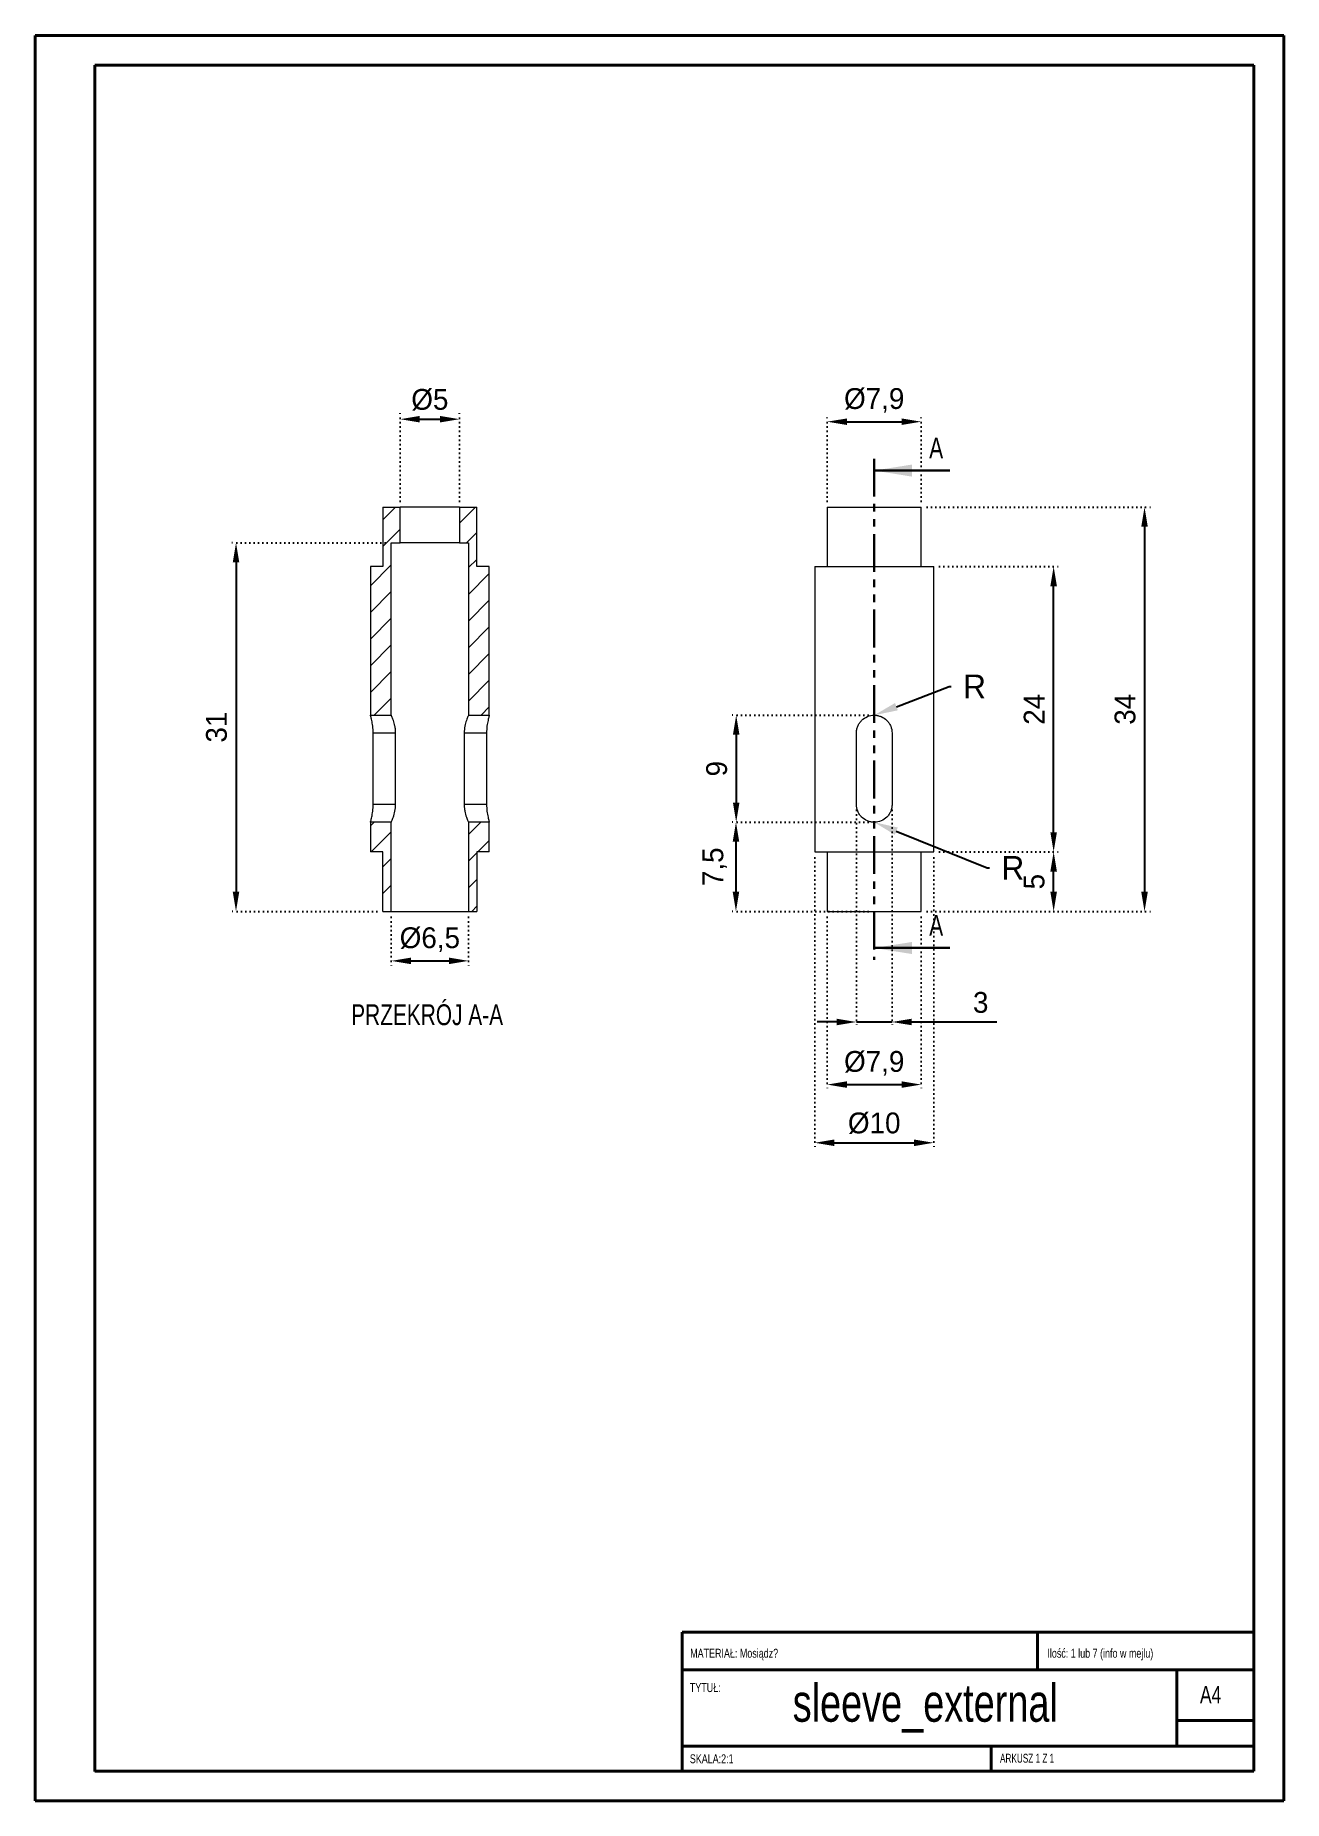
# Model space of a CAD drawing. Header units: millimetres. Extents: x 0 to 210, y 0 to 297.
import ezdxf
from ezdxf import colors
from ezdxf.entities.mleader import LeaderData, LeaderLine
from ezdxf.math import Vec2, Vec3

# ---------------------------------------------------------------- set-up
doc = ezdxf.new("R2010")
doc.units = ezdxf.units.MM
doc.header["$PDSIZE"] = -1
doc.linetypes.add('DOT2', pattern=[0.635, 0, -0.635])
doc.linetypes.add('PHANTOM', pattern=[12.7, 6.35, -1.27, 1.27, -1.27, 1.27, -1.27])
doc.styles.add('SLDTEXTSTYLE0', font='TXT', dxfattribs={"width": 0.75})
doc.styles.add('SLDTEXTSTYLE1', font='TXT', dxfattribs={"width": 0.6875})
doc.dimstyles.new('Kopia ISO-25', dxfattribs={"dimtxt": 3.5, "dimasz": 3.302, "dimexe": 1, "dimexo": 1, "dimgap": 1.524, "dimtad": 1, "dimdec": 1, "dimlfac": 0.5, "dimtxsty": 'Standard', "dimcen": 2.5, "dimazin": 0, "dimtfac": 1, "dimtdec": 1, "dimtmove": 0, "dimatfit": 3, "dimfxl": 1, "dimtzin": 0, "dimarcsym": 0})

# ---------------------------------------------------------------- blocks, each defined once
blk = doc.blocks.new('*D3')
at = {"color": 0, "linetype": 'DOT2', "lineweight": -2, "transparency": 16777216}
for p, q in [((150.1, 217.83), (187.67, 217.83)), ((150.1, 149.83), (187.67, 149.83))]:
    blk.add_line(p, q, dxfattribs=at)
at = {"color": 0, "lineweight": -2, "transparency": 16777216}
blk.add_line((186.67, 214.53), (186.67, 153.13), dxfattribs=at)
at = {"color": 0, "transparency": 16777216}
for points in [[(186.12, 214.53), (187.22, 214.53), (186.67, 217.83)], [(186.12, 153.13), (187.22, 153.13), (186.67, 149.83)]]:
    blk.add_solid(points, dxfattribs=at)
at = {"layer": 'Defpoints', "color": 0, "transparency": 16777216}
for p in [(149.1, 217.83), (149.1, 149.83), (186.67, 149.83)]:
    blk.add_point(p, dxfattribs=at)
at = {"color": 0, "transparency": 16777216, "insert": (183.4, 183.83), "char_height": 3.5, "attachment_point": 5, "rotation": 90}
blk.add_mtext('34', dxfattribs=at)
blk = doc.blocks.new('*D4')
at = {"color": 0, "linetype": 'DOT2', "lineweight": -2, "transparency": 16777216}
for p, q in [((131.2, 158.83), (131.2, 109.9)), ((151.2, 158.83), (151.2, 109.9))]:
    blk.add_line(p, q, dxfattribs=at)
at = {"color": 0, "lineweight": -2, "transparency": 16777216}
blk.add_line((134.51, 110.9), (147.9, 110.9), dxfattribs=at)
at = {"color": 0, "transparency": 16777216}
for points in [[(134.51, 111.45), (134.51, 110.34), (131.2, 110.9)], [(147.9, 111.45), (147.9, 110.34), (151.2, 110.9)]]:
    blk.add_solid(points, dxfattribs=at)
at = {"layer": 'Defpoints', "color": 0, "transparency": 16777216}
for p in [(131.2, 159.83), (151.2, 159.83), (151.2, 110.9)]:
    blk.add_point(p, dxfattribs=at)
at = {"color": 0, "transparency": 16777216, "insert": (141.2, 114.17), "char_height": 3.5, "attachment_point": 5}
blk.add_mtext('%%C10', dxfattribs=at)
blk = doc.blocks.new('*D5')
at = {"color": 0, "linetype": 'DOT2', "lineweight": -2, "transparency": 16777216}
for p, q in [((133.3, 148.83), (133.3, 119.69)), ((149.1, 148.83), (149.1, 119.69))]:
    blk.add_line(p, q, dxfattribs=at)
at = {"color": 0, "lineweight": -2, "transparency": 16777216}
blk.add_line((136.61, 120.69), (145.8, 120.69), dxfattribs=at)
at = {"color": 0, "transparency": 16777216}
for points in [[(136.61, 121.24), (136.61, 120.14), (133.3, 120.69)], [(145.8, 121.24), (145.8, 120.14), (149.1, 120.69)]]:
    blk.add_solid(points, dxfattribs=at)
at = {"layer": 'Defpoints', "color": 0, "transparency": 16777216}
for p in [(133.3, 149.83), (149.1, 149.83), (149.1, 120.69)]:
    blk.add_point(p, dxfattribs=at)
at = {"color": 0, "transparency": 16777216, "insert": (141.2, 124.26), "char_height": 3.5, "attachment_point": 5}
blk.add_mtext('%%C7,9', dxfattribs=at)
blk = doc.blocks.new('*D6')
at = {"color": 0, "linetype": 'DOT2', "lineweight": -2, "transparency": 16777216}
for p, q in [((138.2, 166.83), (138.2, 130.22)), ((144.2, 166.83), (144.2, 130.22))]:
    blk.add_line(p, q, dxfattribs=at)
at = {"color": 0, "lineweight": -2, "transparency": 16777216}
for p, q in [((134.9, 131.22), (131.6, 131.22)), ((138.2, 131.22), (144.2, 131.22)), ((147.51, 131.22), (161.8, 131.22))]:
    blk.add_line(p, q, dxfattribs=at)
at = {"color": 0, "transparency": 16777216}
for points in [[(134.9, 131.77), (134.9, 130.67), (138.2, 131.22)], [(147.51, 131.77), (147.51, 130.67), (144.2, 131.22)]]:
    blk.add_solid(points, dxfattribs=at)
at = {"layer": 'Defpoints', "color": 0, "transparency": 16777216}
for p in [(138.2, 167.83), (144.2, 167.83), (144.2, 131.22)]:
    blk.add_point(p, dxfattribs=at)
at = {"color": 0, "transparency": 16777216, "insert": (159.11, 134.49), "char_height": 3.5, "attachment_point": 5}
blk.add_mtext('3', dxfattribs=at)
blk = doc.blocks.new('*D7')
at = {"color": 0, "linetype": 'DOT2', "lineweight": -2, "transparency": 16777216}
for p, q in [((140.2, 182.83), (116.98, 182.83)), ((140.2, 164.83), (116.98, 164.83))]:
    blk.add_line(p, q, dxfattribs=at)
at = {"color": 0, "lineweight": -2, "transparency": 16777216}
blk.add_line((117.98, 179.53), (117.98, 168.13), dxfattribs=at)
at = {"color": 0, "transparency": 16777216}
for points in [[(117.43, 179.53), (118.53, 179.53), (117.98, 182.83)], [(117.43, 168.13), (118.53, 168.13), (117.98, 164.83)]]:
    blk.add_solid(points, dxfattribs=at)
at = {"layer": 'Defpoints', "color": 0, "transparency": 16777216}
for p in [(141.2, 182.83), (117.98, 164.83), (141.2, 164.83)]:
    blk.add_point(p, dxfattribs=at)
at = {"color": 0, "transparency": 16777216, "insert": (114.71, 173.83), "char_height": 3.5, "attachment_point": 5, "rotation": 90}
blk.add_mtext('9', dxfattribs=at)
blk = doc.blocks.new('*D8')
at = {"color": 0, "linetype": 'DOT2', "lineweight": -2, "transparency": 16777216}
for p, q in [((140.2, 164.83), (116.94, 164.83)), ((140.2, 149.83), (116.94, 149.83))]:
    blk.add_line(p, q, dxfattribs=at)
at = {"color": 0, "lineweight": -2, "transparency": 16777216}
blk.add_line((117.94, 161.53), (117.94, 153.13), dxfattribs=at)
at = {"color": 0, "transparency": 16777216}
for points in [[(117.39, 161.53), (118.49, 161.53), (117.94, 164.83)], [(117.39, 153.13), (118.49, 153.13), (117.94, 149.83)]]:
    blk.add_solid(points, dxfattribs=at)
at = {"layer": 'Defpoints', "color": 0, "transparency": 16777216}
for p in [(141.2, 164.83), (117.94, 149.83), (141.2, 149.83)]:
    blk.add_point(p, dxfattribs=at)
at = {"color": 0, "transparency": 16777216, "insert": (114.38, 157.33), "char_height": 3.5, "attachment_point": 5, "rotation": 90}
blk.add_mtext('7,5', dxfattribs=at)
blk = doc.blocks.new('*D9')
at = {"color": 0, "linetype": 'DOT2', "lineweight": -2, "transparency": 16777216}
for p, q in [((58.95, 211.83), (32.84, 211.83)), ((57.55, 149.83), (32.84, 149.83))]:
    blk.add_line(p, q, dxfattribs=at)
at = {"color": 0, "lineweight": -2, "transparency": 16777216}
blk.add_line((33.84, 208.53), (33.84, 153.13), dxfattribs=at)
at = {"color": 0, "transparency": 16777216}
for points in [[(33.29, 208.53), (34.39, 208.53), (33.84, 211.83)], [(33.29, 153.13), (34.39, 153.13), (33.84, 149.83)]]:
    blk.add_solid(points, dxfattribs=at)
at = {"layer": 'Defpoints', "color": 0, "transparency": 16777216}
for p in [(59.95, 211.83), (33.84, 149.83), (58.55, 149.83)]:
    blk.add_point(p, dxfattribs=at)
at = {"color": 0, "transparency": 16777216, "insert": (30.57, 180.83), "char_height": 3.5, "attachment_point": 5, "rotation": 90}
blk.add_mtext('31', dxfattribs=at)
blk = doc.blocks.new('*D10')
at = {"color": 0, "linetype": 'DOT2', "lineweight": -2, "transparency": 16777216}
for p, q in [((61.45, 218.83), (61.45, 233.63)), ((71.45, 218.83), (71.45, 233.63))]:
    blk.add_line(p, q, dxfattribs=at)
at = {"color": 0, "lineweight": -2, "transparency": 16777216}
blk.add_line((64.75, 232.63), (68.15, 232.63), dxfattribs=at)
at = {"color": 0, "transparency": 16777216}
for points in [[(64.75, 233.18), (64.75, 232.08), (61.45, 232.63)], [(68.15, 233.18), (68.15, 232.08), (71.45, 232.63)]]:
    blk.add_solid(points, dxfattribs=at)
at = {"layer": 'Defpoints', "color": 0, "transparency": 16777216}
for p in [(71.45, 232.63), (61.45, 217.83), (71.45, 217.83)]:
    blk.add_point(p, dxfattribs=at)
at = {"color": 0, "transparency": 16777216, "insert": (66.45, 235.9), "char_height": 3.5, "attachment_point": 5}
blk.add_mtext('%%C5', dxfattribs=at)
blk = doc.blocks.new('*D11')
at = {"color": 0, "linetype": 'DOT2', "lineweight": -2, "transparency": 16777216}
for p, q in [((59.95, 148.83), (59.95, 140.5)), ((72.95, 148.83), (72.95, 140.5))]:
    blk.add_line(p, q, dxfattribs=at)
at = {"color": 0, "lineweight": -2, "transparency": 16777216}
blk.add_line((63.25, 141.5), (69.65, 141.5), dxfattribs=at)
at = {"color": 0, "transparency": 16777216}
for points in [[(63.25, 142.05), (63.25, 140.95), (59.95, 141.5)], [(69.65, 142.05), (69.65, 140.95), (72.95, 141.5)]]:
    blk.add_solid(points, dxfattribs=at)
at = {"layer": 'Defpoints', "color": 0, "transparency": 16777216}
for p in [(59.95, 149.83), (72.95, 149.83), (72.95, 141.5)]:
    blk.add_point(p, dxfattribs=at)
at = {"color": 0, "transparency": 16777216, "insert": (66.45, 145.07), "char_height": 3.5, "attachment_point": 5}
blk.add_mtext('%%C6,5', dxfattribs=at)
blk = doc.blocks.new('*D12')
at = {"color": 0, "linetype": 'DOT2', "lineweight": -2, "transparency": 16777216}
for p, q in [((133.3, 218.83), (133.3, 233.21)), ((149.1, 218.83), (149.1, 233.21))]:
    blk.add_line(p, q, dxfattribs=at)
at = {"color": 0, "lineweight": -2, "transparency": 16777216}
blk.add_line((136.61, 232.21), (145.8, 232.21), dxfattribs=at)
at = {"color": 0, "transparency": 16777216}
for points in [[(136.61, 232.76), (136.61, 231.66), (133.3, 232.21)], [(145.8, 232.76), (145.8, 231.66), (149.1, 232.21)]]:
    blk.add_solid(points, dxfattribs=at)
at = {"layer": 'Defpoints', "color": 0, "transparency": 16777216}
for p in [(149.1, 232.21), (133.3, 217.83), (149.1, 217.83)]:
    blk.add_point(p, dxfattribs=at)
at = {"color": 0, "transparency": 16777216, "insert": (141.2, 235.78), "char_height": 3.5, "attachment_point": 5}
blk.add_mtext('%%C7,9', dxfattribs=at)
blk = doc.blocks.new('*D28')
at = {"color": 0, "linetype": 'DOT2', "lineweight": -2, "transparency": 16777216}
for p, q in [((152.2, 159.83), (172.38, 159.83)), ((150.1, 149.83), (172.38, 149.83))]:
    blk.add_line(p, q, dxfattribs=at)
at = {"color": 0, "lineweight": -2, "transparency": 16777216}
blk.add_line((171.38, 153.13), (171.38, 156.53), dxfattribs=at)
at = {"color": 0, "transparency": 16777216}
for points in [[(170.83, 156.53), (171.93, 156.53), (171.38, 159.83)], [(170.83, 153.13), (171.93, 153.13), (171.38, 149.83)]]:
    blk.add_solid(points, dxfattribs=at)
at = {"layer": 'Defpoints', "color": 0, "transparency": 16777216}
for p in [(151.2, 159.83), (171.38, 159.83), (149.1, 149.83)]:
    blk.add_point(p, dxfattribs=at)
at = {"color": 0, "transparency": 16777216, "insert": (168.1, 154.83), "char_height": 3.5, "attachment_point": 5, "rotation": 90}
blk.add_mtext('5', dxfattribs=at)
blk = doc.blocks.new('*D29')
at = {"color": 0, "linetype": 'DOT2', "lineweight": -2, "transparency": 16777216}
for p, q in [((152.2, 207.83), (172.38, 207.83)), ((152.2, 159.83), (172.38, 159.83))]:
    blk.add_line(p, q, dxfattribs=at)
at = {"color": 0, "lineweight": -2, "transparency": 16777216}
blk.add_line((171.38, 163.13), (171.38, 204.53), dxfattribs=at)
at = {"color": 0, "transparency": 16777216}
for points in [[(170.83, 204.53), (171.93, 204.53), (171.38, 207.83)], [(170.83, 163.13), (171.93, 163.13), (171.38, 159.83)]]:
    blk.add_solid(points, dxfattribs=at)
at = {"layer": 'Defpoints', "color": 0, "transparency": 16777216}
for p in [(151.2, 207.83), (171.38, 207.83), (151.2, 159.83)]:
    blk.add_point(p, dxfattribs=at)
at = {"color": 0, "transparency": 16777216, "insert": (168.1, 183.83), "char_height": 3.5, "attachment_point": 5, "rotation": 90}
blk.add_mtext('24', dxfattribs=at)

msp = doc.modelspace()

# ---------------------------------------------------------------- hatches: boundary and pattern name
at = {"linetype": 'Continuous', "lineweight": 0}
h = msp.add_hatch(dxfattribs=at)
h.set_pattern_fill('ANSI31', style=0)
h.paths.add_polyline_path([(56.45, 207.83), (56.45, 182.83), (59.95, 182.83), (59.95, 211.83), (61.45, 211.83), (61.45, 217.83), (58.55, 217.83), (58.55, 207.83)], flags=0)
h = msp.add_hatch(dxfattribs=at)
h.set_pattern_fill('ANSI31', style=0)
h.paths.add_polyline_path([(72.95, 211.83), (72.95, 182.83), (76.45, 182.83), (76.45, 207.83), (74.35, 207.83), (74.35, 217.83), (71.45, 217.83), (71.45, 211.83)], flags=0)
h = msp.add_hatch(dxfattribs=at)
h.set_pattern_fill('ANSI31', style=0)
h.paths.add_polyline_path([(59.95, 149.83), (59.95, 164.83), (56.45, 164.83), (56.45, 159.83), (58.55, 159.83), (58.55, 149.83)], flags=0)
h = msp.add_hatch(dxfattribs=at)
h.set_pattern_fill('ANSI31', style=0)
h.paths.add_polyline_path([(76.45, 159.83), (76.45, 164.83), (72.95, 164.83), (72.95, 149.83), (74.35, 149.83), (74.35, 159.83)], flags=0)

# ---------------------------------------------------------------- linework, layer by layer
at = {"color": 7, "linetype": 'Continuous', "lineweight": 40}
for p, q in [((0.08, 0.21), (0.08, 297.21)), ((0.08, 297.21), (210.08, 297.21)), ((210.08, 0.21), (210.08, 297.21)), ((210.08, 292.21), (210.08, 297.21)), ((10.08, 292.21), (205.08, 292.21)), ((10.08, 5.21), (10.08, 292.21)), ((205.08, 5.21), (205.08, 292.21)), ((10.11, 60.37), (10.11, 5.12)), ((108.91, 28.59), (205.08, 28.59)), ((108.91, 28.59), (108.91, 5.21)), ((168.68, 22.31), (168.68, 28.59)), ((205.08, 22.21), (108.91, 22.21)), ((192.08, 9.46), (192.08, 22.21)), ((205.08, 13.71), (192.08, 13.71)), ((108.91, 9.37), (205.08, 9.37)), ((160.88, 5.21), (160.88, 9.37)), ((10.08, 5.21), (205.08, 5.21)), ((205.08, 5.21), (180.99, 5.21)), ((0.08, 0.21), (210.08, 0.21))]:
    msp.add_line(p, q, dxfattribs=at)
at = {"color": 7, "linetype": 'PHANTOM', "lineweight": 30}
msp.add_line((141.2, 225.99), (141.2, 141.67), dxfattribs=at)
at = {"color": 7, "linetype": 'Continuous', "lineweight": 30}
for p, q in [((153.9, 223.99), (141.2, 223.99)), ((153.9, 143.67), (141.2, 143.67))]:
    msp.add_line(p, q, dxfattribs=at)
at = {"color": 7, "linetype": 'Continuous', "lineweight": 15}
for p, q in [((58.55, 217.83), (58.55, 207.83)), ((58.55, 217.83), (61.45, 217.83)), ((61.45, 211.83), (61.45, 217.83)), ((71.45, 217.83), (61.45, 217.83)), ((71.45, 217.83), (71.45, 211.83)), ((71.45, 217.83), (74.35, 217.83)), ((74.35, 207.83), (74.35, 217.83)), ((133.3, 217.83), (133.3, 207.83)), ((133.3, 217.83), (141.2, 217.83)), ((141.2, 217.83), (149.1, 217.83)), ((149.1, 207.83), (149.1, 217.83)), ((59.95, 182.83), (59.95, 211.83)), ((59.95, 211.83), (61.45, 211.83)), ((71.45, 211.83), (61.45, 211.83)), ((71.45, 211.83), (72.95, 211.83)), ((72.95, 211.83), (72.95, 182.83)), ((56.45, 207.83), (56.45, 182.83)), ((58.55, 207.83), (56.45, 207.83)), ((76.45, 207.83), (74.35, 207.83)), ((76.45, 182.83), (76.45, 207.83)), ((131.2, 207.83), (131.2, 159.83)), ((131.2, 207.83), (141.2, 207.83)), ((141.2, 207.83), (151.2, 207.83)), ((151.2, 159.83), (151.2, 207.83)), ((56.45, 182.83), (59.95, 182.83)), ((72.95, 182.83), (76.45, 182.83)), ((60.69, 179.83), (56.91, 179.83)), ((56.91, 167.83), (56.91, 179.83)), ((60.69, 167.83), (60.69, 179.83)), ((72.22, 179.83), (72.22, 167.83)), ((75.99, 179.83), (72.22, 179.83)), ((75.99, 179.83), (75.99, 167.83)), ((138.2, 167.83), (138.2, 179.83)), ((144.2, 179.83), (144.2, 167.83)), ((60.69, 167.83), (56.91, 167.83)), ((75.99, 167.83), (72.22, 167.83)), ((59.95, 164.83), (56.45, 164.83)), ((56.45, 164.83), (56.45, 159.83)), ((59.95, 149.83), (59.95, 164.83)), ((72.95, 164.83), (72.95, 149.83)), ((76.45, 164.83), (72.95, 164.83)), ((76.45, 159.83), (76.45, 164.83)), ((58.55, 159.83), (56.45, 159.83)), ((58.55, 149.83), (58.55, 159.83)), ((76.45, 159.83), (74.35, 159.83)), ((74.35, 159.83), (74.35, 149.83)), ((131.2, 159.83), (141.2, 159.83)), ((133.3, 159.83), (133.3, 149.83)), ((141.2, 159.83), (151.2, 159.83)), ((149.1, 149.83), (149.1, 159.83)), ((58.55, 149.83), (59.95, 149.83)), ((59.95, 149.83), (72.95, 149.83)), ((72.95, 149.83), (74.35, 149.83)), ((133.3, 149.83), (141.2, 149.83)), ((141.2, 149.83), (149.1, 149.83))]:
    msp.add_line(p, q, dxfattribs=at)
for points, knots in [([(56.91, 179.83), (56.91, 180.03), (56.91, 180.22), (56.88, 180.61), (56.87, 180.8), (56.82, 181.16), (56.8, 181.33), (56.74, 181.66), (56.71, 181.81), (56.62, 182.22), (56.56, 182.45), (56.48, 182.75), (56.45, 182.83), (56.45, 182.83)], [0, 0, 0, 0, 0.125, 0.125, 0.25, 0.25, 0.375, 0.375, 0.5, 0.5, 0.75, 0.75, 1, 1, 1, 1]), ([(60.69, 179.83), (60.69, 180.03), (60.68, 180.23), (60.64, 180.61), (60.61, 180.81), (60.5, 181.35), (60.4, 181.68), (60.21, 182.22), (60.12, 182.44), (60.02, 182.67), (60, 182.73), (59.96, 182.81), (59.95, 182.83), (59.95, 182.83)], [0, 0, 0, 0, 0.125, 0.125, 0.25, 0.25, 0.5, 0.5, 0.75, 0.75, 0.875, 0.875, 1, 1, 1, 1]), ([(72.95, 182.83), (72.95, 182.83), (72.94, 182.81), (72.91, 182.73), (72.88, 182.67), (72.82, 182.52), (72.78, 182.43), (72.69, 182.21), (72.64, 182.08), (72.5, 181.67), (72.41, 181.35), (72.26, 180.63), (72.22, 180.23), (72.22, 179.83)], [0, 0, 0, 0, 0.125, 0.125, 0.25, 0.25, 0.375, 0.375, 0.5, 0.5, 0.75, 0.75, 1, 1, 1, 1]), ([(76.45, 182.83), (76.45, 182.83), (76.45, 182.81), (76.42, 182.73), (76.41, 182.67), (76.34, 182.45), (76.29, 182.23), (76.2, 181.81), (76.17, 181.66), (76.11, 181.34), (76.08, 181.16), (76.02, 180.62), (75.99, 180.23), (75.99, 179.83)], [0, 0, 0, 0, 0.125, 0.125, 0.25, 0.25, 0.5, 0.5, 0.625, 0.625, 0.75, 0.75, 1, 1, 1, 1]), ([(138.2, 179.83), (138.2, 180.03), (138.22, 180.22), (138.3, 180.61), (138.36, 180.8), (138.51, 181.16), (138.6, 181.33), (138.82, 181.66), (138.95, 181.81), (139.36, 182.22), (139.69, 182.45), (140.41, 182.75), (140.81, 182.83), (141.4, 182.83), (141.6, 182.81), (141.98, 182.73), (142.17, 182.67), (142.72, 182.45), (143.05, 182.23), (143.46, 181.81), (143.59, 181.66), (143.8, 181.34), (143.9, 181.16), (144.12, 180.62), (144.2, 180.23), (144.2, 179.83)], [0, 0, 0, 0, 0.0625, 0.0625, 0.125, 0.125, 0.1875, 0.1875, 0.25, 0.25, 0.375, 0.375, 0.5, 0.5, 0.5625, 0.5625, 0.625, 0.625, 0.75, 0.75, 0.8125, 0.8125, 0.875, 0.875, 1, 1, 1, 1]), ([(56.45, 164.83), (56.45, 164.83), (56.46, 164.85), (56.48, 164.92), (56.5, 164.98), (56.56, 165.21), (56.62, 165.43), (56.71, 165.85), (56.74, 166), (56.8, 166.32), (56.82, 166.49), (56.89, 167.04), (56.91, 167.43), (56.91, 167.83)], [0, 0, 0, 0, 0.125, 0.125, 0.25, 0.25, 0.5, 0.5, 0.625, 0.625, 0.75, 0.75, 1, 1, 1, 1]), ([(59.95, 164.83), (59.95, 164.83), (59.96, 164.85), (60, 164.93), (60.02, 164.98), (60.09, 165.14), (60.13, 165.23), (60.22, 165.45), (60.26, 165.57), (60.4, 165.98), (60.5, 166.31), (60.64, 167.03), (60.69, 167.43), (60.69, 167.83)], [0, 0, 0, 0, 0.125, 0.125, 0.25, 0.25, 0.375, 0.375, 0.5, 0.5, 0.75, 0.75, 1, 1, 1, 1]), ([(72.22, 167.83), (72.22, 167.63), (72.23, 167.43), (72.27, 167.04), (72.3, 166.85), (72.41, 166.31), (72.5, 165.98), (72.69, 165.43), (72.78, 165.21), (72.88, 164.98), (72.91, 164.93), (72.94, 164.85), (72.95, 164.83), (72.95, 164.83)], [0, 0, 0, 0, 0.125, 0.125, 0.25, 0.25, 0.5, 0.5, 0.75, 0.75, 0.875, 0.875, 1, 1, 1, 1]), ([(75.99, 167.83), (75.99, 167.63), (76, 167.43), (76.02, 167.05), (76.04, 166.86), (76.08, 166.49), (76.11, 166.32), (76.17, 166), (76.2, 165.84), (76.29, 165.43), (76.34, 165.21), (76.43, 164.91), (76.45, 164.83), (76.45, 164.83)], [0, 0, 0, 0, 0.125, 0.125, 0.25, 0.25, 0.375, 0.375, 0.5, 0.5, 0.75, 0.75, 1, 1, 1, 1]), ([(144.2, 167.83), (144.2, 167.63), (144.18, 167.43), (144.11, 167.05), (144.05, 166.86), (143.9, 166.49), (143.81, 166.32), (143.59, 166), (143.46, 165.84), (143.05, 165.43), (142.72, 165.21), (142, 164.91), (141.6, 164.83), (141.01, 164.83), (140.81, 164.85), (140.42, 164.92), (140.24, 164.98), (139.69, 165.21), (139.36, 165.43), (138.94, 165.84), (138.82, 165.99), (138.6, 166.32), (138.51, 166.49), (138.28, 167.04), (138.2, 167.43), (138.2, 167.83)], [0, 0, 0, 0, 0.0625, 0.0625, 0.125, 0.125, 0.1875, 0.1875, 0.25, 0.25, 0.375, 0.375, 0.5, 0.5, 0.5625, 0.5625, 0.625, 0.625, 0.75, 0.75, 0.8125, 0.8125, 0.875, 0.875, 1, 1, 1, 1])]:
    msp.add_open_spline(points, degree=3, knots=knots, dxfattribs=at)
at = {"color": 7, "linetype": 'Continuous', "lineweight": 30}
for points in [[(141.2, 223.99), (147.55, 222.97), (147.55, 225)], [(141.2, 143.67), (147.55, 142.65), (147.55, 144.68)]]:
    msp.add_solid(points, dxfattribs=at)

# ---------------------------------------------------------------- texts
at = {"color": 7, "linetype": 'Continuous', "char_height": 3.5, "attachment_point": 1, "style": 'SLDTEXTSTYLE0'}
for insert in [(150.45, 229.55), (150.45, 149.23)]:
    msp.add_mtext('A', dxfattribs=dict(at, insert=insert))
at = {"color": 7, "linetype": 'Continuous', "lineweight": 0}
for s, insert, char_height, attachment_point, style in [('PRZEKRÓJ A-A', (65.99, 134.19), 3.5, 2, 'SLDTEXTSTYLE0'), ('MATERIAŁ: Mosiądz?', (110.24, 25.77), 1.5, 1, 'SLDTEXTSTYLE0'), ('Ilość: 1 lub 7 (info w mejlu)', (170.33, 25.77), 1.5, 1, 'SLDTEXTSTYLE0'), ('TYTUŁ:', (110.18, 19.99), 1.5, 1, 'SLDTEXTSTYLE0'), ('sleeve_external', (149.79, 19.85), 6.35, 2, 'SLDTEXTSTYLE0'), ('A4', (196, 19.52), 2.91, 1, 'SLDTEXTSTYLE0'), ('SKALA:2:1', (110.18, 8.02), 1.5, 1, 'SLDTEXTSTYLE0'), ('ARKUSZ 1 Z 1', (162.36, 8.11), 1.5, 1, 'SLDTEXTSTYLE1')]:
    msp.add_mtext(s, dxfattribs=dict(at, insert=insert, char_height=char_height, attachment_point=attachment_point, style=style))

# ---------------------------------------------------------------- dimensions: what is measured, and where the dimension line sits
for base, p1, p2, picture, middle in [((71.45, 232.63), (61.45, 217.83), (71.45, 217.83), '*D10', (66.45, 235.9)), ((149.1, 232.21), (133.3, 217.83), (149.1, 217.83), '*D12', (141.2, 235.78))]:
    dim = msp.add_linear_dim(base=base, p1=p1, p2=p2, text='%%C<>', dimstyle='Kopia ISO-25')
    dim.commit()
    dim.dimension.update_dxf_attribs({"geometry": picture, "text_midpoint": middle})
dim = msp.add_linear_dim(base=(186.67, 149.83), p1=(149.1, 217.83), p2=(149.1, 149.83), angle=90, dimstyle='Kopia ISO-25')
dim.commit()
dim.dimension.update_dxf_attribs({"geometry": '*D3', "text_midpoint": (186.67, 183.83), "dimtype": 160})
for base, p1, p2, picture, middle in [((33.84, 149.83), (59.95, 211.83), (58.55, 149.83), '*D9', (30.57, 180.83)), ((171.38, 207.83), (151.2, 159.83), (151.2, 207.83), '*D29', (168.1, 183.83)), ((117.98, 164.83), (141.2, 182.83), (141.2, 164.83), '*D7', (114.71, 173.83)), ((117.94, 149.83), (141.2, 164.83), (141.2, 149.83), '*D8', (114.38, 157.33)), ((171.38, 159.83), (149.1, 149.83), (151.2, 159.83), '*D28', (168.1, 154.83))]:
    dim = msp.add_linear_dim(base=base, p1=p1, p2=p2, angle=90, dimstyle='Kopia ISO-25')
    dim.commit()
    dim.dimension.update_dxf_attribs({"geometry": picture, "text_midpoint": middle})
dim = msp.add_linear_dim(base=(144.2, 131.22), p1=(138.2, 167.83), p2=(144.2, 167.83), dimstyle='Kopia ISO-25')
dim.commit()
dim.dimension.update_dxf_attribs({"geometry": '*D6', "text_midpoint": (159.11, 131.22), "dimtype": 160})
for base, p1, p2, picture, middle in [((151.2, 110.9), (131.2, 159.83), (151.2, 159.83), '*D4', (141.2, 110.9)), ((72.95, 141.5), (59.95, 149.83), (72.95, 149.83), '*D11', (66.45, 141.5)), ((149.1, 120.69), (133.3, 149.83), (149.1, 149.83), '*D5', (141.2, 120.69))]:
    dim = msp.add_linear_dim(base=base, p1=p1, p2=p2, text='%%C<>', dimstyle='Kopia ISO-25')
    dim.commit()
    dim.dimension.update_dxf_attribs({"geometry": picture, "text_midpoint": middle, "dimtype": 160})

# ---------------------------------------------------------------- leaders
ml = msp.add_multileader_mtext('Standard')
ml.set_content('R', color=256)
ml.set_leader_properties()
ml.build(insert=Vec2(0, 0))
ml.multileader.update_dxf_attribs({"text_right_attachment_type": 6, "dogleg_length": 0.36})
ctx = ml.context
ctx.base_point, ctx.plane_origin = Vec3(154.14, 187.67), Vec3(144.2, 179.83)
ctx.right_attachment = 6
notes = []
notes.append((ctx, [(0, (1, 1, 0), (153.78, 187.67), (1, 0), 0.36, [(0, [(141.2, 182.83)], 0, [])])]))
ctx.mtext.insert, ctx.mtext.flow_direction = Vec3(156.14, 189.67), 5
ml = msp.add_multileader_mtext('Standard')
ml.set_content('R', color=256)
ml.set_leader_properties()
ml.build(insert=Vec2(0, 0))
ml.multileader.update_dxf_attribs({"text_right_attachment_type": 6, "dogleg_length": 0.36})
ctx = ml.context
ctx.base_point, ctx.plane_origin = Vec3(160.58, 157.14), Vec3(144.2, 166.83)
ctx.right_attachment = 6
notes.append((ctx, [(0, (1, 1, 0), (160.22, 157.14), (1, 0), 0.36, [(0, [(141.2, 164.83)], 0, [])])]))
ctx.mtext.insert, ctx.mtext.flow_direction = Vec3(162.58, 159.14), 5
for ctx, leaders in notes:
    for number, flags, end, landing, length, lines in leaders:
        leader = LeaderData()
        leader.index, (leader.has_last_leader_line, leader.has_dogleg_vector, leader.attachment_direction) = number, flags
        leader.last_leader_point, leader.dogleg_vector, leader.dogleg_length = Vec3(end), Vec3(landing), length
        for number, points, colour, breaks in lines:
            line = LeaderLine()
            line.index, line.vertices, line.color, line.breaks = number, Vec3.list(points), colors.encode_raw_color(colour), breaks
            leader.lines.append(line)
        ctx.leaders.append(leader)

doc.saveas('drawing.dxf')
